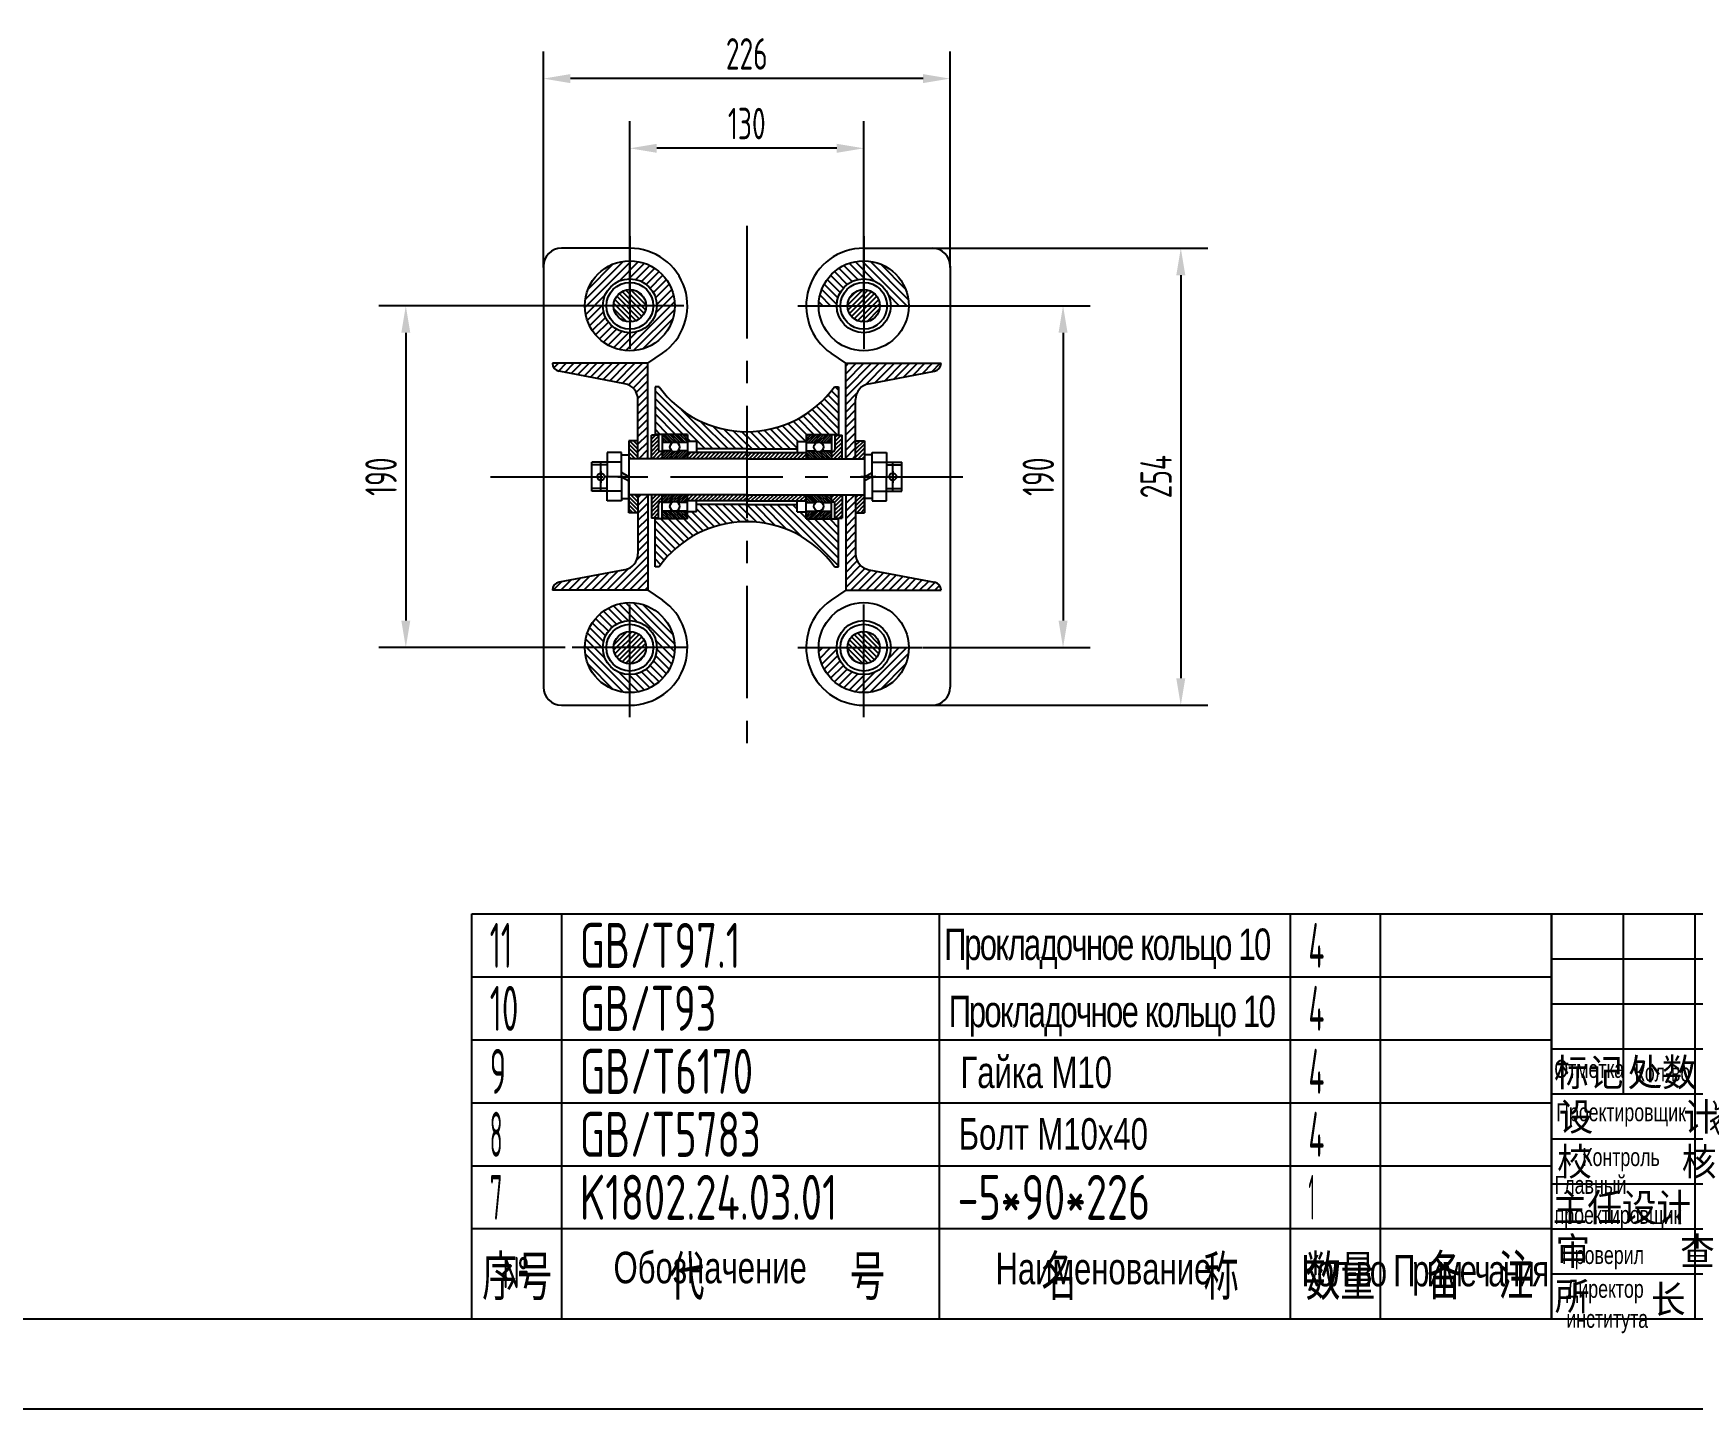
# Model space of a CAD drawing. Header units: millimetres. Extents: x 0 to 2970, y 0 to 2100.
# Drawn here: x 1176 to 2099, y 0 to 764 of the extents above; entities that cross this region are included whole.
import ezdxf
from ezdxf.enums import TextEntityAlignment as Align

# ---------------------------------------------------------------- set-up
doc = ezdxf.new("R2010")
doc.units = ezdxf.units.MM
doc.header["$LTSCALE"] = 50
doc.linetypes.add('F', pattern=[0.75, 0.5, -0.25])
doc.linetypes.add('G', pattern=[2, 1.25, -0.25, 0.25, -0.25])
for name, color, linetype in [('01', 7, 'Continuous'), ('02', 1, 'Continuous'), ('04', 2, 'F'), ('05', 4, 'G'), ('08', 1, 'Continuous'), ('11', 3, 'Continuous'), ('THICK', 7, 'Continuous')]:
    doc.layers.add(name, color=color, linetype=linetype)
doc.styles.add('HZLIB', font='TXT', dxfattribs={"width": 0.8, "bigfont": 'hztxt.shx'})
doc.styles.get("Standard").update_dxf_attribs({"font": 'isocp', "width": 0.707, "bigfont": 'intecad.shx'})
doc.dimstyles.new('INTE', dxfattribs={"dimscale": 5, "dimtxt": 3.5, "dimasz": 3, "dimexe": 3, "dimexo": 0, "dimgap": 1, "dimtad": 1, "dimdec": 1, "dimdsep": 46, "dimtxsty": 'Standard', "dimcen": 0, "dimclrd": 1, "dimclre": 1, "dimclrt": 3, "dimaunit": 1, "dimadec": 0, "dimazin": 0, "dimtfac": 1, "dimtdec": 1, "dimtmove": 0, "dimatfit": 0, "dimfxl": 3, "dimarcsym": 0})

# ---------------------------------------------------------------- blocks, each defined once
blk = doc.blocks.new('*D14')
at = {"layer": '08', "color": 1, "lineweight": -2}
for p, q in [((1668.24, 612.9), (1763.61, 612.9)), ((1748.61, 597.9), (1748.61, 437.95)), ((1670.45, 422.95), (1763.61, 422.95))]:
    blk.add_line(p, q, dxfattribs=at)
at = {"layer": '08', "color": 1}
for points in [[(1746.11, 597.9), (1751.11, 597.9), (1748.61, 612.9)], [(1746.11, 437.95), (1751.11, 437.95), (1748.61, 422.95)]]:
    blk.add_solid(points, dxfattribs=at)
at = {"layer": 'Defpoints', "color": 0}
for p in [(1668.24, 612.9), (1670.45, 422.95), (1748.61, 422.95)]:
    blk.add_point(p, dxfattribs=at)
at = {"layer": '08', "color": 3, "insert": (1734.86, 517.93), "char_height": 17.5, "attachment_point": 5, "rotation": 90}
blk.add_mtext('190', dxfattribs=at)
blk = doc.blocks.new('*D15')
at = {"layer": '08', "color": 1, "lineweight": -2}
for p, q in [((1675.83, 644.9), (1829.04, 644.9)), ((1814.04, 629.9), (1814.04, 405.95)), ((1675.83, 390.95), (1829.04, 390.95))]:
    blk.add_line(p, q, dxfattribs=at)
at = {"layer": '08', "color": 1}
for points in [[(1811.54, 629.9), (1816.54, 629.9), (1814.04, 644.9)], [(1811.54, 405.95), (1816.54, 405.95), (1814.04, 390.95)]]:
    blk.add_solid(points, dxfattribs=at)
at = {"layer": 'Defpoints', "color": 0}
for p in [(1675.83, 644.9), (1675.83, 390.95), (1814.04, 390.95)]:
    blk.add_point(p, dxfattribs=at)
at = {"layer": '08', "color": 3, "insert": (1800.29, 517.93), "char_height": 17.5, "attachment_point": 5, "rotation": 90}
blk.add_mtext('254', dxfattribs=at)
blk = doc.blocks.new('*D16')
at = {"layer": '08', "color": 1, "lineweight": -2}
for p, q in [((1507.83, 612.9), (1507.83, 715.4)), ((1637.83, 612.9), (1637.83, 715.4)), ((1622.83, 700.4), (1522.83, 700.4))]:
    blk.add_line(p, q, dxfattribs=at)
at = {"layer": '08', "color": 1}
for points in [[(1522.83, 702.9), (1522.83, 697.9), (1507.83, 700.4)], [(1622.83, 702.9), (1622.83, 697.9), (1637.83, 700.4)]]:
    blk.add_solid(points, dxfattribs=at)
at = {"layer": 'Defpoints', "color": 0}
for p in [(1507.83, 700.4), (1507.83, 612.9), (1637.83, 612.9)]:
    blk.add_point(p, dxfattribs=at)
at = {"layer": '08', "color": 3, "insert": (1572.83, 714.15), "char_height": 17.5, "attachment_point": 5}
blk.add_mtext('130', dxfattribs=at)
blk = doc.blocks.new('*D17')
at = {"layer": '08', "color": 1, "lineweight": -2}
for p, q in [((1459.83, 634.15), (1459.83, 754.13)), ((1685.83, 634.15), (1685.83, 754.13)), ((1670.83, 739.13), (1474.83, 739.13))]:
    blk.add_line(p, q, dxfattribs=at)
at = {"layer": '08', "color": 1}
for points in [[(1474.83, 741.63), (1474.83, 736.63), (1459.83, 739.13)], [(1670.83, 741.63), (1670.83, 736.63), (1685.83, 739.13)]]:
    blk.add_solid(points, dxfattribs=at)
at = {"layer": 'Defpoints', "color": 0}
for p in [(1459.83, 739.13), (1459.83, 634.15), (1685.83, 634.15)]:
    blk.add_point(p, dxfattribs=at)
at = {"layer": '08', "color": 3, "insert": (1572.83, 752.88), "char_height": 17.5, "attachment_point": 5}
blk.add_mtext('226', dxfattribs=at)
blk = doc.blocks.new('*D18')
at = {"layer": '08', "color": 1, "lineweight": -2}
for p, q in [((1475.87, 612.9), (1368.32, 612.9)), ((1383.32, 597.9), (1383.32, 437.95)), ((1471.89, 422.95), (1368.32, 422.95))]:
    blk.add_line(p, q, dxfattribs=at)
at = {"layer": '08', "color": 1}
for points in [[(1380.82, 597.9), (1385.82, 597.9), (1383.32, 612.9)], [(1380.82, 437.95), (1385.82, 437.95), (1383.32, 422.95)]]:
    blk.add_solid(points, dxfattribs=at)
at = {"layer": 'Defpoints', "color": 0}
for p in [(1475.87, 612.9), (1383.32, 422.95), (1471.89, 422.95)]:
    blk.add_point(p, dxfattribs=at)
at = {"layer": '08', "color": 3, "insert": (1369.57, 517.93), "char_height": 17.5, "attachment_point": 5, "rotation": 90}
blk.add_mtext('190', dxfattribs=at)
blk = doc.blocks.new('*U23')
at = {"layer": '01'}
for p, q in [((-8, 0), (-8, 13.38)), ((-8, 13.38), (0, 13.38)), ((0, 13.38), (0, 0)), ((-8, 8), (0, 8)), ((0, -13.38), (0, 0)), ((-8, 0), (-8, -13.38)), ((-8, -8), (0, -8)), ((-8, -13.38), (0, -13.38))]:
    blk.add_line(p, q, dxfattribs=at)
at = {"layer": '05'}
blk.add_line((-9.05, 0), (1.05, 0), dxfattribs=at)
blk = doc.blocks.new('*U24')
at = {"layer": '01'}
for p, q in [((-12.2, 4.1), (-12.2, 0)), ((0, 4.1), (-12.2, 4.1)), ((-12.2, 0), (0, 0)), ((0, 0), (-2.37, 4.1)), ((0, 4.1), (2.37, 0)), ((0, 4.1), (12.2, 4.1)), ((12.2, 0), (0, 0)), ((12.2, 4.1), (12.2, 0))]:
    blk.add_line(p, q, dxfattribs=at)
at = {"layer": '05'}
blk.add_line((0, 6.2), (0, -2.1), dxfattribs=at)
blk = doc.blocks.new('*U67', base_point=(2882.4, 797.4))
at = {"color": 0}
for p, q in [((2313.7, 888), (2333.1, 888)), ((2322.3, 891), (2345.1, 891)), ((2330.9, 894), (2375, 894)), ((2339.5, 897), (2366.5, 897)), ((2348.1, 900), (2358, 900)), ((2360, 891), (2383.5, 891)), ((2372, 888), (2392, 888)), ((2272, 873), (2273.1, 873)), ((2272, 870), (2272.6, 870)), ((2279.2, 876), (2285.1, 876)), ((2287.8, 879), (2297.1, 879)), ((2295.2, 873), (2345.2, 873)), ((2295.2, 870), (2345.2, 870)), ((2296.4, 882), (2309.1, 882)), ((2305.1, 885), (2321.1, 885)), ((2360.5, 873), (2410.5, 873)), ((2360.5, 870), (2410.5, 870)), ((2384, 885), (2400.5, 885)), ((2396, 882), (2409, 882)), ((2408, 879), (2417.5, 879)), ((2420, 876), (2426, 876)), ((2432, 873), (2433.1, 873)), ((2432.6, 870), (2433.1, 870)), ((2272, 867), (2272.6, 867)), ((2272, 864), (2272.6, 864)), ((2272, 861), (2272.6, 861)), ((2272, 858), (2272.6, 858)), ((2272, 855), (2272.6, 855)), ((2272, 852), (2272.6, 852)), ((2272, 849), (2272.6, 849)), ((2295.2, 867), (2297.7, 867)), ((2342.6, 867), (2345.2, 867)), ((2360.5, 867), (2363, 867)), ((2368.3, 849), (2386.2, 849)), ((2372.9, 852), (2390.9, 852)), ((2377.5, 855), (2395.6, 855)), ((2382.2, 858), (2400.3, 858)), ((2386.8, 861), (2405, 861)), ((2391.4, 864), (2409.6, 864)), ((2396.1, 867), (2410.5, 867)), ((2432.6, 867), (2433.1, 867)), ((2432.6, 864), (2433.1, 864)), ((2432.6, 861), (2433.1, 861)), ((2432.6, 858), (2433.1, 858)), ((2432.6, 855), (2433.1, 855)), ((2432.6, 852), (2433.1, 852)), ((2432.6, 849), (2433.1, 849)), ((2272, 846), (2272.6, 846)), ((2272, 843), (2272.6, 843)), ((2277.7, 840), (2284, 840)), ((2286, 837), (2296, 837)), ((2294.2, 834), (2308, 834)), ((2302.4, 831), (2320, 831)), ((2313.3, 840), (2327.1, 840)), ((2318, 843), (2322.3, 843)), ((2360.5, 843), (2410.5, 843)), ((2360.5, 840), (2410.5, 840)), ((2385.1, 831), (2403.1, 831)), ((2397.1, 834), (2411.2, 834)), ((2408.2, 846), (2410.5, 846)), ((2409.1, 837), (2419.4, 837)), ((2421.1, 840), (2427.5, 840)), ((2432.6, 846), (2433.1, 846)), ((2432.6, 843), (2433.1, 843)), ((2310.7, 828), (2332, 828)), ((2318.9, 825), (2344, 825)), ((2327.2, 822), (2378.7, 822)), ((2335.4, 819), (2370.6, 819)), ((2343.6, 816), (2362.4, 816)), ((2351.9, 813), (2354.3, 813)), ((2361.1, 825), (2386.8, 825)), ((2373.1, 828), (2395, 828))]:
    blk.add_line(p, q, dxfattribs=at)
at = {"layer": '11', "color": 3, "linetype": 'Continuous'}
for points in [[(1262.8, 1039.5), (1264.4, 1037.1), (1264.9, 1030.9), (1264.8, 1030.4), (1265.8, 1030.5), (1277.3, 1035.5), (1276.2, 1035.5), (1275.2, 1035.6), (1271.7, 1038.1), (1271.9, 1041.8), (1271.7, 1046.1), (1271.9, 1046.3), (1271.9, 1045.6), (1271.9, 1044.2), (1272, 1043), (1271.8, 1041), (1271.9, 1039.6), (1271.6, 1000.9), (1271.7, 1000.4), (1267.6, 1005.2), (1260.4, 1017.9), (1260.3, 1017.8), (1275.5, 1026.8), (1276.2, 1027.1), (1274.5, 1025.6), (1271.9, 1022.7), (1269.4, 1018.7), (1266.7, 1015.1), (1264.8, 1012.6), (1262.6, 1010), (1260.2, 1008.1), (1269.8, 1019.7), (1270.1, 1020.6), (1276.2, 1016.1), (1278.9, 1013.6), (1281.4, 1011.8), (1282.6, 1010.7), (1285.3, 1010.5), (1287.8, 1010.5)], [(1302.5, 1041), (1304.5, 1038.3), (1305.4, 1035.8), (1305.4, 1034.5), (1303.8, 1032.5), (1302.1, 1031.6)]]:
    blk.add_spline(points, degree=3, dxfattribs=at)
at = {"layer": '11'}
for points in [[(1299.4, 1030.7), (1299, 1028.6), (1299.6, 1025.6), (1299.8, 1023.5), (1299.4, 1017.4), (1299.3, 1008.8), (1300.7, 1005.6), (1301.6, 1006.6), (1302.1, 1009.4), (1304.2, 1018.9), (1305.4, 1024.1), (1306.9, 1029.8), (1308.3, 1035.2), (1311.9, 1042), (1312.4, 1042.5), (1313.9, 1041.7), (1313.6, 1038.8), (1311.7, 1035.2), (1310.8, 1032.2), (1313.5, 1033.4), (1315.4, 1034.9), (1317.7, 1036.7), (1317.7, 1037.1), (1314.9, 1033.8), (1313.6, 1030.8), (1312.3, 1027.4), (1310.4, 1020.1), (1307.7, 1011.6), (1307, 1009.4), (1309.6, 1011.4), (1312.3, 1012), (1316.3, 1012), (1319.7, 1011.1), (1323.1, 1009.7)], [(1353.4, 1040.5), (1354.8, 1039.5), (1356, 1038.6), (1356.4, 1037.2)], [(1303, 1014.3), (1305.5, 1015.2), (1309.3, 1016.1), (1312.6, 1017.4), (1316.6, 1018.4), (1319, 1018.3), (1321.7, 1018.3), (1324.8, 1017.1)], [(1312.8, 1024.4), (1317.3, 1027.2), (1318.9, 1026.7), (1319.3, 1023.3), (1319, 1018.9), (1318.2, 1011.6), (1317.3, 1006.6), (1315.9, 1003.2), (1315.3, 1002.1), (1315.3, 1001.8), (1313.7, 1003.4), (1312.3, 1005.6), (1311.2, 1008.6)], [(1312.7, 1017.5), (1313.2, 1014.9), (1312.3, 1013.5)], [(1314.4, 1023.5), (1314.8, 1020.5), (1314.5, 1019.3)], [(1355.1, 1028), (1355.5, 1026.6), (1355.6, 1025.3), (1355.2, 1023), (1352.5, 1016.4), (1351.1, 1014.5), (1349.4, 1013.2)]]:
    blk.add_spline(points, degree=3, dxfattribs=at)
blk.add_open_spline([(1339.8, 1012.4), (1339.8, 1011.8), (1339.9, 1010.3), (1340, 1006.9), (1339.1, 1009.1), (1338.6, 1010.4), (1337.7, 1012.5), (1337.9, 1014.9), (1337.4, 1017.8), (1338.2, 1020.5), (1338.9, 1023.5), (1338.6, 1028.4), (1343.2, 1029.2), (1346.8, 1031.9), (1349.9, 1033.5), (1351.5, 1035.7), (1353.2, 1035.1), (1351, 1032.3), (1349, 1028.7), (1348.7, 1024.6), (1341.7, 1018.4), (1344.5, 1021.3), (1345.9, 1021.9), (1347.3, 1024.2), (1349.4, 1021.8), (1347.2, 1015.9), (1348.1, 1018.8), (1347.1, 1014.4), (1346.8, 1013), (1346.2, 1007.1), (1345.4, 1009.2), (1344.9, 1009.9), (1344.3, 1011.1), (1344, 1012.9), (1343.6, 1014.7), (1342.7, 1016.3), (1342.9, 1019.5), (1341.7, 1023.3), (1341.6, 1029.8), (1342.4, 1035.4), (1340, 1044.6), (1344.6, 1042.6), (1346.5, 1040.3), (1347.8, 1037.2), (1348.7, 1034.4), (1349.2, 1031.2), (1350.5, 1027), (1352.6, 1020.6), (1354.6, 1014.3), (1356.8, 1007.9), (1358.7, 1005.1), (1361.7, 1000.1), (1361.6, 1005.3), (1362.1, 1007.4), (1362.3, 1009.1), (1362.4, 1009.6)], degree=3, knots=[19.611457, 19.611457, 19.611457, 19.611457, 21.761136, 24.03852, 25.127101, 26.874809, 28.927338, 31.69047, 33.967846, 37.443215, 40.143077, 43.033837, 46.853705, 52.268438, 56.043107, 58.224383, 58.526909, 61.012788, 64.760088, 72.494874, 77.102461, 78.373317, 81.717969, 83.187962, 84.260957, 89.553387, 89.730948, 92.483928, 95.050196, 99.300146, 99.927968, 100.785158, 101.990845, 103.819829, 106.356734, 107.537157, 109.419645, 114.346467, 120.990896, 128.08363, 135.095798, 137.114492, 140.672966, 144.210308, 146.936625, 149.595501, 153.973861, 160.021666, 169.647295, 174.449933, 179.039212, 182.293291, 185.378733, 188.81987, 190.356691, 190.356691, 190.356691, 190.356691], dxfattribs=at)
at = {"layer": 'THICK'}
for p, q in [((1082.4, 1247.4), (2882.4, 1247.4)), ((1082.4, 1247.4), (1082.4, 797.4)), ((1162.4, 1047.4), (1162.4, 1247.4)), ((1162.4, 1247.2), (1162.4, 1247.4)), ((1242.4, 797.4), (1242.4, 1247.4)), ((1442.4, 1047.4), (1442.4, 1247.4)), ((1582.4, 1047.4), (1582.4, 1247.4)), ((1682.4, 797.4), (1682.4, 1247.4)), ((2232.4, 797.4), (2232.4, 1247.4)), ((2882.4, 797.4), (2882.4, 1247.4)), ((1082.4, 1097.4), (1682.4, 1097.4)), ((2232.4, 1097.4), (2882.4, 1097.4)), ((1082.4, 1047.4), (1682.4, 1047.4)), ((1382.4, 797.4), (1382.4, 1047.4)), ((1542.4, 797.4), (1542.4, 1047.4)), ((2232.4, 1037.4), (2882.4, 1037.4)), ((2392.4, 977.4), (2392.4, 1037.4)), ((2562.4, 917.4), (2562.4, 1037.4)), ((2722.4, 977.4), (2722.4, 1037.4)), ((1682.4, 976.7), (2232.4, 976.7)), ((2232.4, 977.4), (2882.4, 977.4)), ((2232.4, 917.4), (2882.4, 917.4)), ((1082.4, 797.4), (2882.4, 797.4))]:
    blk.add_line(p, q, dxfattribs=at)
at = {"layer": 'THICK', "color": 3}
for p, q in [((1082.4, 1197.4), (1682.4, 1197.4)), ((1082.4, 1147.4), (1682.4, 1147.4)), ((1082.4, 997.4), (1682.4, 997.4)), ((1082.4, 947.4), (1682.4, 947.4)), ((1082.4, 897.4), (1682.4, 897.4)), ((2272, 873.5), (2353.1, 901.7)), ((2272.6, 872.9), (2352.6, 892.9)), ((2352.6, 892.9), (2432.6, 872.9)), ((2353.1, 901.7), (2433.1, 873.5)), ((2272, 842), (2272, 873.5)), ((2272.6, 842.9), (2272.6, 872.9)), ((2295.2, 874.4), (2345.2, 874.4)), ((2295.2, 864.4), (2295.2, 874.4)), ((2300.2, 869.4), (2295.2, 864.4)), ((2340.2, 869.4), (2300.2, 869.4)), ((2318, 869.5), (2318, 842)), ((2320.2, 869.5), (2320.2, 842)), ((2322.7, 869.5), (2322.7, 842)), ((2345.2, 864.4), (2340.2, 869.4)), ((2345.2, 874.4), (2345.2, 864.4)), ((2360.5, 874.4), (2410.5, 874.4)), ((2360.5, 874.4), (2360.5, 864.4)), ((2360.5, 864.4), (2365.5, 869.4)), ((2399.8, 869.4), (2360.5, 843.9)), ((2365.5, 869.4), (2399.8, 869.4)), ((2410.5, 874.4), (2410.5, 864.4)), ((2432.6, 872.9), (2432.6, 842.9)), ((2433.1, 873.5), (2433.1, 842)), ((2410.5, 864.5), (2384.9, 848.1)), ((1082.4, 847.4), (1682.4, 847.4)), ((2353.1, 812.5), (2272, 842)), ((2352.6, 822.9), (2272.6, 842.9)), ((2320.2, 844.3), (2310.5, 838.2)), ((2310.5, 838.2), (2320.2, 838.2)), ((2320.2, 844.3), (2329.8, 838.2)), ((2329.8, 838.2), (2320.2, 838.2)), ((2432.6, 842.9), (2352.6, 822.9)), ((2433.1, 842), (2353.1, 812.5)), ((2360.5, 843.9), (2360.5, 838.2)), ((2360.5, 838.2), (2410.5, 838.2)), ((2384.9, 848.1), (2377.2, 843.2)), ((2405.5, 843.2), (2377.2, 843.2)), ((2410.5, 848.2), (2405.5, 843.2)), ((2410.5, 838.2), (2410.5, 848.2))]:
    blk.add_line(p, q, dxfattribs=at)
for s, height, p in [('标记', 35, (1124, 1071.8)), ('处数', 35, (1205.6, 1071.8)), ('文', 35, (1276.9, 1074.3)), ('件', 35, (1342.7, 1073.1)), ('号', 35, (1409.8, 1073.1)), ('日期', 35, (1635, 1071.5)), ('工', 35, (1406.7, 1022.4)), ('艺', 35, (1442.1, 1022.4)), ('审', 35, (1478.2, 1022.4)), ('查', 35, (1513.1, 1021)), ('共          张', 35, (2395.2, 947.6)), ('第          张', 35, (2725, 947.6)), ('通用技术条件', 50, (1962.7, 927.4)), ('标', 35, (1409.2, 872)), ('准', 35, (1445.9, 872)), ('审', 35, (1482, 872)), ('查', 35, (1514.1, 872)), ('所', 35, (1105.5, 822.7)), ('长', 35, (1212.3, 819.5))]:
    blk.add_text(s, height=height, dxfattribs=at).set_placement(p, align=Align.MIDDLE)
for s, p in [('签 字', (1461.4, 1053)), ('设     计', (1090.6, 1003.1)), ('重  量', (2261.7, 988.3)), ('比  例', (2580.8, 989.1)), ('校     核', (1088.8, 953.3)), ('主任设计', (1083.8, 902.4)), ('审     查', (1087, 853.8)), ('日     期', (1386.5, 804))]:
    blk.add_text(s, height=35, dxfattribs=at).set_placement(p)
at = {"layer": 'THICK', "color": 3, "width": 0.8}
blk.add_text('太重技术中心', height=70, dxfattribs=at).set_placement((2467.7, 816.4))
at = {"layer": 'THICK', "color": 3, "style": 'HZLIB', "width": 0.8}
blk.add_text('JB/T 5000', height=40, dxfattribs=at).set_placement((1826.1, 827.9))
blk = doc.blocks.new('*U69')
at = {"layer": '01'}
blk.add_lwpolyline([(25, 10), (584, 10)], dxfattribs=at)
at = {"layer": '02'}
blk.add_lwpolyline([(0, 0), (594, 0)], dxfattribs=at)
blk = doc.blocks.new('*U77', base_point=(359.89, 98.08))
at = {"layer": '01'}
blk.add_line((239.89, 98.08), (239.89, 108.08), dxfattribs=at)
at = {"layer": '01', "color": 7}
for p, q in [((249.89, 98.08), (249.89, 108.08)), ((291.89, 98.08), (291.89, 108.08)), ((330.89, 98.08), (330.89, 108.08)), ((340.89, 98.08), (340.89, 108.08))]:
    blk.add_line(p, q, dxfattribs=at)
at = {"layer": 'THICK'}
for p, q in [((359.89, 108.08), (239.89, 108.08)), ((359.89, 98.08), (359.89, 108.08)), ((239.89, 98.08), (359.89, 98.08))]:
    blk.add_line(p, q, dxfattribs=at)
at = {"layer": '11', "width": 0.707}
for s, p in [('序号', (241.04, 100.17)), ('代        号', (261.87, 100.19)), ('名       称', (303.2, 100.18)), (' 数量', (330.53, 100.17)), ('备  注', (346.06, 100.24))]:
    blk.add_text(s, height=5, dxfattribs=at).set_placement(p)
blk = doc.blocks.new('*U78')
at = {"layer": '01'}
for p, q in [((0, -35), (0, 0)), ((600, -35), (600, 0))]:
    blk.add_line(p, q, dxfattribs=at)
at = {"layer": '02'}
for p, q in [((0, 0), (50, 0)), ((50, -35), (50, 0)), ((50, 0), (260, 0)), ((260, -35), (260, 0)), ((260, 0), (455, 0)), ((455, -35), (455, 0)), ((455, 0), (505, 0)), ((505, -35), (505, 0)), ((505, 0), (600, 0))]:
    blk.add_line(p, q, dxfattribs=at)
blk = doc.blocks.new('*U79')
at = {"layer": '01'}
for p, q in [((0, -35), (0, 0)), ((600, -35), (600, 0))]:
    blk.add_line(p, q, dxfattribs=at)
at = {"layer": '02'}
for p, q in [((0, 0), (50, 0)), ((50, -35), (50, 0)), ((50, 0), (260, 0)), ((260, -35), (260, 0)), ((260, 0), (455, 0)), ((455, -35), (455, 0)), ((455, 0), (505, 0)), ((505, -35), (505, 0)), ((505, 0), (600, 0))]:
    blk.add_line(p, q, dxfattribs=at)
blk = doc.blocks.new('*U80')
at = {"layer": '01'}
for p, q in [((0, -35), (0, 0)), ((600, -35), (600, 0))]:
    blk.add_line(p, q, dxfattribs=at)
at = {"layer": '02'}
for p, q in [((0, 0), (50, 0)), ((50, -35), (50, 0)), ((50, 0), (260, 0)), ((260, -35), (260, 0)), ((260, 0), (455, 0)), ((455, -35), (455, 0)), ((455, 0), (505, 0)), ((505, -35), (505, 0)), ((505, 0), (600, 0))]:
    blk.add_line(p, q, dxfattribs=at)
blk = doc.blocks.new('*U81')
at = {"layer": '01'}
for p, q in [((0, -35), (0, 0)), ((600, -35), (600, 0))]:
    blk.add_line(p, q, dxfattribs=at)
at = {"layer": '02'}
for p, q in [((0, 0), (50, 0)), ((50, -35), (50, 0)), ((50, 0), (260, 0)), ((260, -35), (260, 0)), ((260, 0), (455, 0)), ((455, -35), (455, 0)), ((455, 0), (505, 0)), ((505, -35), (505, 0)), ((505, 0), (600, 0))]:
    blk.add_line(p, q, dxfattribs=at)
blk = doc.blocks.new('*U82')
at = {"layer": '01'}
for p, q in [((0, -35), (0, 0)), ((0, 0), (50, 0)), ((50, 0), (260, 0)), ((260, 0), (455, 0)), ((455, 0), (505, 0)), ((505, 0), (600, 0)), ((600, -35), (600, 0))]:
    blk.add_line(p, q, dxfattribs=at)
at = {"layer": '02'}
for p, q in [((50, -35), (50, 0)), ((260, -35), (260, 0)), ((455, -35), (455, 0)), ((505, -35), (505, 0))]:
    blk.add_line(p, q, dxfattribs=at)

msp = doc.modelspace()

# ---------------------------------------------------------------- hatches: boundary and pattern name
at = {"layer": '02', "linetype": 'Continuous'}
h = msp.add_hatch(dxfattribs=at)
h.set_pattern_fill('_USER', color=1, scale=3, angle=45, style=0, pattern_type=0)
h.set_pattern_definition([(45, (0, -234.5308), (-2.1213203, 2.1213203), [])])
h.paths.add_polyline_path([(1522.83, 612.9), (1532.83, 612.9, 1), (1482.83, 612.9), (1492.83, 612.9, -1)])
h.paths.add_polyline_path([(1492.83, 612.9), (1482.83, 612.9, 1), (1532.83, 612.9), (1522.83, 612.9, -1)])
h = msp.add_hatch(dxfattribs=at)
h.set_pattern_fill('_USER', color=1, scale=3, angle=45, style=0, pattern_type=0)
h.set_pattern_definition([(135, (3145.657, -234.5308), (2.1213203, 2.1213203), [])])
h.paths.add_polyline_path([(1652.83, 612.9), (1662.83, 612.9, 1), (1612.83, 612.9), (1622.83, 612.9, -1)])
h = msp.add_hatch(dxfattribs=at)
h.set_pattern_fill('_USER', color=1, scale=2, angle=135, style=0, pattern_type=0)
h.set_pattern_definition([(135, (0, -234.5308), (-1.4142136, -1.4142136), [])])
h.paths.add_polyline_path([(1498.83, 612.9, 1), (1516.83, 612.9)])
h.paths.add_polyline_path([(1498.83, 612.9), (1516.83, 612.9, 1)])
h = msp.add_hatch(dxfattribs=at)
h.set_pattern_fill('_USER', color=1, scale=2, angle=135, style=0, pattern_type=0)
h.set_pattern_definition([(45, (3145.6571, -234.5308), (1.4142136, -1.4142136), [])])
h.paths.add_polyline_path([(1628.83, 612.9, 1), (1646.83, 612.9)])
h.paths.add_polyline_path([(1628.83, 612.9), (1646.83, 612.9, 1)])
h = msp.add_hatch(dxfattribs=at)
h.set_pattern_fill('_USER', color=1, scale=3, angle=45, style=0, pattern_type=0)
h.set_pattern_definition([(45, (401.653, -1249.3158), (-2.1213203, 2.1213203), [])])
h.paths.add_polyline_path([(1517.83, 580.93), (1464.83, 580.93, 0.360487), (1468.49, 576.5), (1505, 569.6, -0.360487), (1512.33, 560.76), (1512.33, 527.93), (1517.83, 527.93)])
h.paths.add_polyline_path([(1517.83, 507.93), (1512.33, 507.93), (1512.33, 502.93), (1512.33, 475.09, -0.360487), (1505, 466.25), (1468.49, 459.35, 0.360487), (1464.83, 454.93), (1517.83, 454.93)])
h.paths.add_polyline_path([(1677.16, 459.35), (1640.66, 466.25, -0.360487), (1633.33, 475.09), (1633.33, 507.93), (1627.83, 507.93), (1627.83, 454.93), (1680.83, 454.93, 0.360487)])
h.paths.add_polyline_path([(1677.16, 576.5, 0.360487), (1680.83, 580.93), (1627.83, 580.93), (1627.83, 527.93), (1633.33, 527.93), (1633.33, 532.93), (1633.33, 560.76, -0.360487), (1640.66, 569.6)])
h = msp.add_hatch(dxfattribs=at)
h.set_pattern_fill('_USER', color=1, scale=3, angle=135, style=0, pattern_type=0)
h.set_pattern_definition([(135, (0, 0), (-2.1213203, -2.1213203), [])])
h.paths.add_polyline_path([(1572.83, 542.93), (1572.83, 533.43), (1544.83, 533.43), (1544.83, 537.43), (1539.83, 537.43), (1539.83, 541.43), (1521.83, 541.43), (1521.83, 567.93), (1524.09, 567.93, 0.241531)])
h.paths.add_polyline_path([(1539.83, 494.43), (1539.83, 498.43), (1544.83, 498.43), (1544.83, 502.43), (1572.83, 502.43), (1572.83, 492.93, 0.241531), (1524.09, 467.93), (1521.83, 467.93), (1521.83, 494.43)])
h = msp.add_hatch(dxfattribs=at)
h.set_pattern_fill('_USER', color=1, scale=3, angle=135, style=0, pattern_type=0)
h.set_pattern_definition([(135, (401.653, -2017.5055), (-2.1213203, -2.1213203), [])])
h.paths.add_polyline_path([(1572.83, 542.93), (1572.83, 533.43), (1600.83, 533.43), (1600.83, 537.43), (1605.83, 537.43), (1605.83, 541.43), (1623.83, 541.43), (1623.83, 567.93), (1621.56, 567.93, -0.241531)])
h.paths.add_polyline_path([(1605.83, 494.43), (1605.83, 498.43), (1600.83, 498.43), (1600.83, 502.43), (1572.83, 502.43), (1572.83, 492.93, -0.241531), (1621.56, 467.93), (1623.83, 467.93), (1623.83, 494.43)])
h = msp.add_hatch(dxfattribs=at)
h.set_pattern_fill('LINE', color=1, scale=0.5, angle=45, style=0)
h.set_pattern_definition([(135, (3145.6571, -839.7005), (1.122532, 1.122532), [])])
h.paths.add_polyline_path([(1507.33, 537.93), (1512.33, 537.93), (1512.33, 527.93), (1507.33, 527.93), (1507.33, 530.13)])
h.paths.add_polyline_path([(1512.33, 497.93), (1507.33, 497.93), (1507.33, 507.93), (1512.33, 507.93)])
at = {"layer": '02'}
h = msp.add_hatch(dxfattribs=at)
h.set_pattern_fill('LINE', color=256, scale=0.5, angle=45, style=0)
h.paths.add_polyline_path([(1519.83, 527.93), (1525.83, 527.93), (1525.83, 531.93), (1524.83, 531.93, -0.414214), (1523.83, 532.93), (1523.83, 540.93), (1519.83, 540.93)])
h.paths.add_polyline_path([(1524.83, 503.93), (1525.83, 503.93), (1525.83, 507.93), (1519.83, 507.93), (1519.83, 494.93), (1523.83, 494.93), (1523.83, 502.93, -0.414214)])
h.paths.add_polyline_path([(1621.83, 494.93), (1625.83, 494.93), (1625.83, 507.93), (1619.83, 507.93), (1619.83, 503.93), (1620.83, 503.93, -0.414214), (1621.83, 502.93)])
h.paths.add_polyline_path([(1625.83, 540.93), (1621.83, 540.93), (1621.83, 532.93, -0.414214), (1620.83, 531.93), (1619.83, 531.93), (1619.83, 527.93), (1625.83, 527.93)])
at = {"layer": '02', "linetype": 'Continuous'}
h = msp.add_hatch(dxfattribs=at)
h.set_pattern_fill('_USER', color=1, angle=45, style=0, pattern_type=0)
h.set_pattern_definition([(135, (2744.0041, -2017.5055), (0.70710678, 0.70710678), [])])
h.paths.add_polyline_path([(1539.83, 541.43), (1539.83, 537), (1533.56, 537, 0.139794), (1532.09, 537), (1525.83, 537), (1525.83, 541.43)])
h.paths.add_polyline_path([(1525.83, 494.43), (1525.83, 498.85), (1532.09, 498.85, 0.139794), (1533.56, 498.85), (1539.83, 498.85), (1539.83, 494.43)])
h = msp.add_hatch(dxfattribs=at)
h.set_pattern_fill('_USER', color=1, angle=45, style=0, pattern_type=0)
h.set_pattern_definition([(45, (401.6531, -2017.5055), (-0.70710678, 0.70710678), [])])
h.paths.add_polyline_path([(1605.83, 541.43), (1605.83, 537), (1612.09, 537, -0.139794), (1613.56, 537), (1619.83, 537), (1619.83, 541.43)])
h.paths.add_polyline_path([(1619.83, 494.43), (1619.83, 498.85), (1613.56, 498.85, -0.139794), (1612.09, 498.85), (1605.83, 498.85), (1605.83, 494.43)])
h = msp.add_hatch(dxfattribs=at)
h.set_pattern_fill('LINE', color=1, scale=0.5, angle=45, style=0)
h.set_pattern_definition([(45, (0, -839.7005), (-1.122532, 1.122532), [])])
h.paths.add_polyline_path([(1638.33, 537.93), (1633.33, 537.93), (1633.33, 527.93), (1638.33, 527.93), (1638.33, 530.13)])
h.paths.add_polyline_path([(1633.33, 497.93), (1638.33, 497.93), (1638.33, 507.93), (1633.33, 507.93)])
h = msp.add_hatch(dxfattribs=at)
h.set_pattern_fill('_USER', color=1, angle=135, style=0, pattern_type=0)
h.set_pattern_definition([(45, (2744.0041, -2017.5055), (0.70710678, -0.70710678), [])])
h.paths.add_polyline_path([(1539.83, 507.93), (1539.83, 503.57), (1534.45, 503.57, 0.336537), (1531.21, 503.57), (1525.83, 503.57), (1525.83, 507.93)])
h.paths.add_polyline_path([(1534.45, 532.28), (1539.83, 532.28), (1539.83, 527.93), (1525.83, 527.93), (1525.83, 532.28), (1531.21, 532.28, 0.336537)])
at = {"layer": '02'}
h = msp.add_hatch(dxfattribs=at)
h.set_pattern_fill('LINE', color=256, scale=0.5, angle=45, style=0)
h.paths.add_polyline_path([(1572.83, 531.43), (1539.83, 531.43), (1539.83, 527.93), (1572.83, 527.93)])
h.paths.add_polyline_path([(1605.83, 531.43), (1572.83, 531.43), (1572.83, 527.93), (1605.83, 527.93)])
h.paths.add_polyline_path([(1605.83, 507.93), (1572.83, 507.93), (1572.83, 504.43), (1605.83, 504.43)])
h.paths.add_polyline_path([(1572.83, 507.93), (1539.83, 507.93), (1539.83, 504.43), (1572.83, 504.43)])
at = {"layer": '02', "linetype": 'Continuous'}
h = msp.add_hatch(dxfattribs=at)
h.set_pattern_fill('_USER', color=1, angle=135, style=0, pattern_type=0)
h.set_pattern_definition([(135, (401.6531, -2017.5055), (-0.70710678, -0.70710678), [])])
h.paths.add_polyline_path([(1605.83, 507.93), (1605.83, 503.57), (1611.21, 503.57, -0.336537), (1614.45, 503.57), (1619.83, 503.57), (1619.83, 507.93)])
h.paths.add_polyline_path([(1611.21, 532.28), (1605.83, 532.28), (1605.83, 527.93), (1619.83, 527.93), (1619.83, 532.28), (1614.45, 532.28, -0.336537)])
h = msp.add_hatch(dxfattribs=at)
h.set_pattern_fill('_USER', color=1, scale=3, angle=45, style=0, pattern_type=0)
h.set_pattern_definition([(315, (-4e-12, 1270.381), (-2.1213203, -2.1213203), [])])
h.paths.add_polyline_path([(1492.83, 422.95), (1482.83, 422.95, 1), (1532.83, 422.95), (1522.83, 422.95, -1)])
h.paths.add_polyline_path([(1522.83, 422.95), (1532.83, 422.95, 1), (1482.83, 422.95), (1492.83, 422.95, -1)])
h = msp.add_hatch(dxfattribs=at)
h.set_pattern_fill('_USER', color=1, scale=2, angle=135, style=0, pattern_type=0)
h.set_pattern_definition([(225, (-4e-12, 1270.381), (-1.4142136, 1.4142136), [])])
h.paths.add_polyline_path([(1516.83, 422.95, 1), (1498.83, 422.95)])
h.paths.add_polyline_path([(1516.83, 422.95), (1498.83, 422.95, 1)])
h = msp.add_hatch(dxfattribs=at)
h.set_pattern_fill('_USER', color=1, scale=2, angle=135, style=0, pattern_type=0)
h.set_pattern_definition([(315, (3145.6571, 1270.381), (1.4142136, 1.4142136), [])])
h.paths.add_polyline_path([(1646.83, 422.95, 1), (1628.83, 422.95)])
h.paths.add_polyline_path([(1646.83, 422.95), (1628.83, 422.95, 1)])
h = msp.add_hatch(dxfattribs=at)
h.set_pattern_fill('_USER', color=1, scale=3, angle=45, style=0, pattern_type=0)
h.set_pattern_definition([(225, (3145.657, 1270.381), (2.1213203, -2.1213203), [])])
h.paths.add_polyline_path([(1622.83, 422.95), (1612.83, 422.95, 1), (1662.83, 422.95), (1652.83, 422.95, -1)])

# ---------------------------------------------------------------- linework, layer by layer
at = {"layer": '01', "color": 7, "linetype": 'Continuous'}
for p, q in [((1507.83, 644.9), (1469.83, 644.9)), ((1637.83, 644.9), (1675.83, 644.9)), ((1459.83, 634.9), (1459.83, 400.95)), ((1685.83, 634.9), (1685.83, 400.95)), ((1521.83, 567.93), (1521.83, 540.93)), ((1524.09, 567.93), (1521.83, 567.93)), ((1621.56, 567.93), (1623.83, 567.93)), ((1623.83, 567.93), (1623.83, 540.93)), ((1507.33, 537.93), (1507.33, 497.93)), ((1523.83, 540.93), (1519.83, 540.93)), ((1539.83, 541.43), (1521.83, 541.43)), ((1523.83, 540.93), (1523.83, 532.93)), ((1525.83, 541.43), (1525.83, 527.93)), ((1532.09, 537), (1525.83, 537)), ((1539.83, 537), (1533.56, 537)), ((1539.83, 541.43), (1539.83, 527.93)), ((1544.83, 537.43), (1539.83, 537.43)), ((1544.83, 537.43), (1544.83, 531.43)), ((1600.83, 537.43), (1605.83, 537.43)), ((1600.83, 537.43), (1600.83, 531.43)), ((1605.83, 541.43), (1623.83, 541.43)), ((1605.83, 541.43), (1605.83, 527.93)), ((1605.83, 537), (1612.09, 537)), ((1613.56, 537), (1619.83, 537)), ((1619.83, 541.43), (1619.83, 527.93)), ((1621.83, 540.93), (1625.83, 540.93)), ((1621.83, 540.93), (1621.83, 532.93)), ((1638.33, 537.93), (1638.33, 497.93)), ((1495.23, 525.93), (1486.73, 525.93)), ((1486.73, 509.93), (1486.73, 525.93)), ((1572.83, 527.93), (1507.33, 527.93)), ((1525.83, 531.93), (1524.83, 531.93)), ((1531.21, 532.28), (1525.83, 532.28)), ((1539.83, 532.28), (1534.45, 532.28)), ((1572.83, 531.43), (1539.83, 531.43)), ((1572.83, 533.43), (1544.83, 533.43)), ((1572.83, 533.43), (1600.83, 533.43)), ((1572.83, 531.43), (1605.83, 531.43)), ((1572.83, 527.93), (1638.33, 527.93)), ((1605.83, 532.28), (1611.21, 532.28)), ((1614.45, 532.28), (1619.83, 532.28)), ((1619.83, 531.93), (1620.83, 531.93)), ((1650.43, 525.93), (1658.93, 525.93)), ((1658.93, 509.93), (1658.93, 525.93)), ((1495.23, 509.93), (1486.73, 509.93)), ((1572.83, 507.93), (1507.33, 507.93)), ((1525.83, 494.43), (1525.83, 507.93)), ((1539.83, 494.43), (1539.83, 507.93)), ((1572.83, 507.93), (1638.33, 507.93)), ((1605.83, 494.43), (1605.83, 507.93)), ((1619.83, 494.43), (1619.83, 507.93)), ((1650.43, 509.93), (1658.93, 509.93)), ((1523.83, 494.93), (1523.83, 502.93)), ((1525.83, 503.93), (1524.83, 503.93)), ((1531.21, 503.57), (1525.83, 503.57)), ((1532.09, 498.85), (1525.83, 498.85)), ((1539.83, 498.85), (1533.56, 498.85)), ((1539.83, 503.57), (1534.45, 503.57)), ((1572.83, 504.43), (1539.83, 504.43)), ((1544.83, 498.43), (1539.83, 498.43)), ((1544.83, 498.43), (1544.83, 504.43)), ((1572.83, 502.43), (1544.83, 502.43)), ((1572.83, 504.43), (1605.83, 504.43)), ((1572.83, 502.43), (1600.83, 502.43)), ((1600.83, 498.43), (1600.83, 504.43)), ((1600.83, 498.43), (1605.83, 498.43)), ((1605.83, 503.57), (1611.21, 503.57)), ((1605.83, 498.85), (1612.09, 498.85)), ((1613.56, 498.85), (1619.83, 498.85)), ((1614.45, 503.57), (1619.83, 503.57)), ((1619.83, 503.93), (1620.83, 503.93)), ((1621.83, 494.93), (1621.83, 502.93)), ((1523.83, 494.93), (1519.83, 494.93)), ((1521.83, 467.93), (1521.83, 494.93)), ((1539.83, 494.43), (1521.83, 494.43)), ((1605.83, 494.43), (1623.83, 494.43)), ((1621.83, 494.93), (1625.83, 494.93)), ((1623.83, 467.93), (1623.83, 494.93)), ((1524.09, 467.93), (1521.83, 467.93)), ((1621.56, 467.93), (1623.83, 467.93)), ((1469.83, 390.95), (1507.83, 390.95)), ((1637.83, 390.95), (1675.83, 390.95))]:
    msp.add_line(p, q, dxfattribs=at)
at = {"layer": '01'}
for p, q in [((1517.83, 580.93), (1526, 586.56)), ((1627.83, 580.93), (1619.66, 586.56)), ((1517.83, 580.93), (1464.83, 580.93)), ((1505, 569.6), (1468.49, 576.5)), ((1517.83, 527.93), (1517.83, 580.93)), ((1627.83, 580.93), (1680.83, 580.93)), ((1627.83, 527.93), (1627.83, 580.93)), ((1640.66, 569.6), (1677.16, 576.5)), ((1512.33, 527.93), (1512.33, 560.76)), ((1633.33, 527.93), (1633.33, 560.76)), ((1512.33, 537.93), (1507.33, 537.93)), ((1512.33, 527.93), (1512.33, 537.93)), ((1519.83, 527.93), (1519.83, 540.93)), ((1625.83, 527.93), (1625.83, 540.93)), ((1633.33, 537.93), (1638.33, 537.93)), ((1633.33, 527.93), (1633.33, 537.93)), ((1507.33, 497.93), (1507.33, 517.93)), ((1638.33, 497.93), (1638.33, 517.93)), ((1512.33, 507.93), (1512.33, 475.09)), ((1512.33, 507.93), (1512.33, 497.93)), ((1517.83, 507.93), (1517.83, 454.93)), ((1519.83, 507.93), (1519.83, 494.93)), ((1625.83, 507.93), (1625.83, 494.93)), ((1627.83, 507.93), (1627.83, 454.93)), ((1633.33, 507.93), (1633.33, 475.09)), ((1633.33, 507.93), (1633.33, 497.93)), ((1512.33, 497.93), (1507.33, 497.93)), ((1633.33, 497.93), (1638.33, 497.93)), ((1505, 466.25), (1468.49, 459.35)), ((1640.66, 466.25), (1677.16, 459.35)), ((1517.83, 454.93), (1464.83, 454.93)), ((1517.83, 454.93), (1526, 449.29)), ((1627.83, 454.93), (1619.66, 449.29)), ((1627.83, 454.93), (1680.83, 454.93))]:
    msp.add_line(p, q, dxfattribs=at)
at = {"layer": '01', "color": 7, "linetype": 'Continuous'}
for centre, radius in [((1507.83, 612.9), 25), ((1637.83, 612.9), 25), ((1507.83, 612.9), 15), ((1637.83, 612.9), 15), ((1507.83, 612.9), 13), ((1507.83, 612.9), 9), ((1637.83, 612.9), 13), ((1637.83, 612.9), 9), ((1532.83, 534.42), 2.68), ((1612.83, 534.42), 2.68), ((1532.83, 501.43), 2.68), ((1612.83, 501.43), 2.68), ((1507.83, 422.95), 25), ((1637.83, 422.95), 25), ((1507.83, 422.95), 15), ((1507.83, 422.95), 13), ((1637.83, 422.95), 15), ((1637.83, 422.95), 13), ((1507.83, 422.95), 9), ((1637.83, 422.95), 9)]:
    msp.add_circle(centre, radius, dxfattribs=at)
at = {"layer": '01'}
for centre in [(1491.73, 517.93), (1653.93, 517.93)]:
    msp.add_circle(centre, 2, dxfattribs=at)
at = {"layer": '01', "color": 7, "linetype": 'Continuous'}
for centre, radius, start, end in [((1469.83, 634.9), 10, 90, 180), ((1675.83, 634.9), 10, 0, 90), ((1524.83, 532.93), 1, 180, 270), ((1620.83, 532.93), 1, 270, 0), ((1524.83, 502.93), 1, 90, 180), ((1620.83, 502.93), 1, 0, 90), ((1469.83, 400.95), 10, 180, 270), ((1675.83, 400.95), 10, 270, 0)]:
    msp.add_arc(centre, radius, start, end, dxfattribs=at)
at = {"layer": '01'}
for centre, radius, start, end in [((1507.83, 612.9), 32, 304.60029, 90), ((1637.83, 612.9), 32, 90, 235.39971), ((1469.33, 580.93), 4.5, 180, 259.29436), ((1676.33, 580.93), 4.5, 280.70564, 0), ((1503.33, 560.76), 9, 0, 79.29436), ((1572.83, 602.93), 60, 215.68533, 270), ((1572.83, 602.93), 60, 270, 324.31467), ((1642.33, 560.76), 9, 100.70564, 180), ((1572.83, 432.93), 60, 90, 144.31467), ((1572.83, 432.93), 60, 35.68533, 90), ((1503.33, 475.09), 9, 280.70564, 0), ((1642.33, 475.09), 9, 180, 259.29436), ((1469.33, 454.93), 4.5, 100.70564, 180), ((1676.33, 454.93), 4.5, 0, 79.29436), ((1507.83, 422.95), 32, 270, 55.39971), ((1637.83, 422.95), 32, 124.60029, 270)]:
    msp.add_arc(centre, radius, start, end, dxfattribs=at)
msp.add_point((2020, 50), dxfattribs=at)
at = {"layer": '02', "color": 1, "linetype": 'Continuous'}
for p, q in [((1495.23, 524.43), (1486.73, 524.43)), ((1650.43, 524.43), (1658.93, 524.43)), ((1495.23, 511.43), (1486.73, 511.43)), ((1650.43, 511.43), (1658.93, 511.43))]:
    msp.add_line(p, q, dxfattribs=at)
at = {"layer": '05'}
for p, q in [((1572.83, 657.31), (1572.83, 369.08)), ((1507.83, 651.49), (1507.83, 583)), ((1637.83, 651.49), (1637.83, 583)), ((1537.78, 612.9), (1475.87, 612.9)), ((1601.22, 612.9), (1675.85, 612.9)), ((1607.87, 612.9), (1669.79, 612.9)), ((1430.37, 517.93), (1704.18, 517.93)), ((1491.73, 520.95), (1491.73, 514.54)), ((1653.93, 520.95), (1653.93, 514.54)), ((1507.83, 384.36), (1507.83, 452.85)), ((1637.83, 384.36), (1637.83, 452.85)), ((1539.55, 422.95), (1471.89, 422.95)), ((1537.78, 422.95), (1475.87, 422.95)), ((1601.22, 422.95), (1675.85, 422.95)), ((1607.66, 422.95), (1670.45, 422.95)), ((1607.87, 422.95), (1669.79, 422.95))]:
    msp.add_line(p, q, dxfattribs=at)
at = {"layer": '05', "color": 4, "linetype": 'G'}
for p, q in [((1491.73, 509.93), (1491.73, 525.93)), ((1653.93, 509.93), (1653.93, 525.93))]:
    msp.add_line(p, q, dxfattribs=at)

# ---------------------------------------------------------------- block references
at = {"xscale": 5, "yscale": 5, "zscale": 5}
msp.add_blockref('*U77', (2020, 50), dxfattribs=at)
at = {"layer": '01', "xscale": -1}
msp.add_blockref('*U23', (1495.23, 517.93), dxfattribs=at)
at = {"layer": '01'}
msp.add_blockref('*U23', (1650.43, 517.93), dxfattribs=at)
at = {"layer": '02', "xscale": 5, "yscale": 5, "zscale": 5}
msp.add_blockref('*U69', (0, 0), dxfattribs=at)
at = {"layer": '02'}
for name, p in [('*U82', (1420, 275)), ('*U81', (1420, 240)), ('*U80', (1420, 205)), ('*U79', (1420, 170)), ('*U78', (1420, 135))]:
    msp.add_blockref(name, p, dxfattribs=at)
at = {"layer": '05', "xscale": -1, "rotation": 90}
msp.add_blockref('*U24', (1507.33, 517.93), dxfattribs=at)
at = {"layer": '05', "rotation": 270}
msp.add_blockref('*U24', (1638.33, 517.93), dxfattribs=at)
at = {"layer": '11', "xscale": 0.5, "yscale": 0.5, "zscale": 0.5}
msp.add_blockref('*U67', (2920, 50), dxfattribs=at)

# ---------------------------------------------------------------- texts
at = {"layer": '02', "char_height": 17.5, "attachment_point": 1}
for s, insert in [('{\\fArial|b0|i0|c204|p34;\\T0.9;\\C3;Прокладочное кольцо 10}', (1682.51, 266.87)), ('{\\fArial|b0|i0|c204|p34;\\T0.9;\\C3;Прокладочное кольцо 10}', (1685.04, 229.57)), ('{\\fArial|b0|i0|c204|p34;\\C3;Гайка М10}', (1691.59, 195.74)), ('{\\fArial|b0|i0|c204|p34;\\C3;Болт М10х40}', (1690.58, 161.5)), ('{\\Fisocp,intecad|c204;\\C7;№}', (1437.06, 84.43)), ('{\\fArial|b0|i0|c204|p34;\\C7;Обозначение}', (1498.77, 87.26)), ('{\\fArial|b0|i0|c204|p34;\\C7;Наименование}', (1711.06, 86.69)), ('{\\fArial|b0|i0|c204|p34;\\T0.75;\\C7;Кол-во}', (1881.09, 85.55)), ('{\\fArial|b0|i0|c204|p34;\\T0.8;\\C7;Примечания}', (1932.04, 85.55))]:
    msp.add_mtext(s, dxfattribs=dict(at, insert=insert))
at = {"layer": '04', "char_height": 10, "attachment_point": 1}
for s, insert in [('{\\fArial|b0|i0|c204|p34;\\C250;Отметка}', (2021.63, 193.85)), ('{\\fArial|b0|i0|c204|p34;\\C250;Проектировщик}', (2022.65, 169.79)), ('{\\fArial|b0|i0|c204|p34;\\C250;Контроль}', (2037.15, 144.89)), ('{\\fArial|b0|i0|c204|p34;\\C250;Главный\\Pпроектировщик}', (2021.84, 129.44)), ('{\\fArial|b0|i0|c204|p34;\\C250;Проверил}', (2025.88, 90.47)), ('{\\fArial|b0|i0|c204|p34;\\C250;Директор \\Pинститута}', (2028.32, 71.67))]:
    msp.add_mtext(s, dxfattribs=dict(at, insert=insert))
at = {"layer": '04', "insert": (2066.18, 191.94), "char_height": 10, "width": 0.8579, "attachment_point": 1}
msp.add_mtext('{\\fArial|b0|i0|c204|p34;\\C250;Кол-во}', dxfattribs=at)
at = {"layer": '11'}
for s, width, p, p2 in [('11', 0.582235, (1430, 245), (1442.37, 245)), ('GB/T97.1', 0.693525, (1480, 245), (1569.35, 245)), ('4', 0.543846, (1885, 245), (1893.84, 245)), ('10', 0.606076, (1430, 210), (1445.92, 210)), ('GB/T93', 0.691199, (1480, 210), (1555.94, 210)), ('4', 0.543846, (1885, 210), (1893.84, 210)), ('9', 0.579528, (1430, 175), (1439.01, 175)), ('GB/T6170', 0.694489, (1480, 175), (1576.37, 175)), ('4', 0.543846, (1885, 175), (1893.84, 175)), ('8', 0.514182, (1430, 140), (1437.07, 140)), ('GB/T5783', 0.695009, (1480, 140), (1580.63, 140)), ('4', 0.543846, (1885, 140), (1893.84, 140)), ('7', 0.514182, (1430, 105), (1437.07, 105)), ('K1802.24.03.01', 0.694153, (1480, 105), (1623.26, 105)), ('-5*90*226', 0.689904, (1690, 105), (1796.99, 105)), ('1', 0.404, (1885, 105), (1888.54, 105))]:
    msp.add_text(s, height=25, dxfattribs=dict(at, width=width)).set_placement(p, p2, align=Align.FIT)

# ---------------------------------------------------------------- dimensions: what is measured, and where the dimension line sits
at = {"layer": '08'}
for base, p1, p2, picture, middle in [((1459.83, 739.13), (1685.83, 634.15), (1459.83, 634.15), '*D17', (1572.83, 752.88)), ((1507.83, 700.4), (1637.83, 612.9), (1507.83, 612.9), '*D16', (1572.83, 714.15))]:
    dim = msp.add_linear_dim(base=base, p1=p1, p2=p2, dimstyle='INTE', dxfattribs=at)
    dim.commit()
    dim.dimension.update_dxf_attribs({"geometry": picture, "text_midpoint": middle})
for base, p1, p2, picture, middle in [((1814.0417, 390.9478), (1675.8286, 644.9023), (1675.8286, 390.9478), '*D15', (1800.2899, 517.9251)), ((1383.3191, 422.9478), (1475.8698, 612.9023), (1471.8896, 422.9478), '*D18', (1369.5691, 517.9251)), ((1748.6065, 422.9478), (1668.243, 612.9023), (1670.4542, 422.9478), '*D14', (1734.8565, 517.9251))]:
    dim = msp.add_linear_dim(base=base, p1=p1, p2=p2, angle=90, dimstyle='INTE', dxfattribs=at)
    dim.commit()
    dim.dimension.update_dxf_attribs({"geometry": picture, "text_midpoint": middle})

doc.saveas('drawing.dxf')
